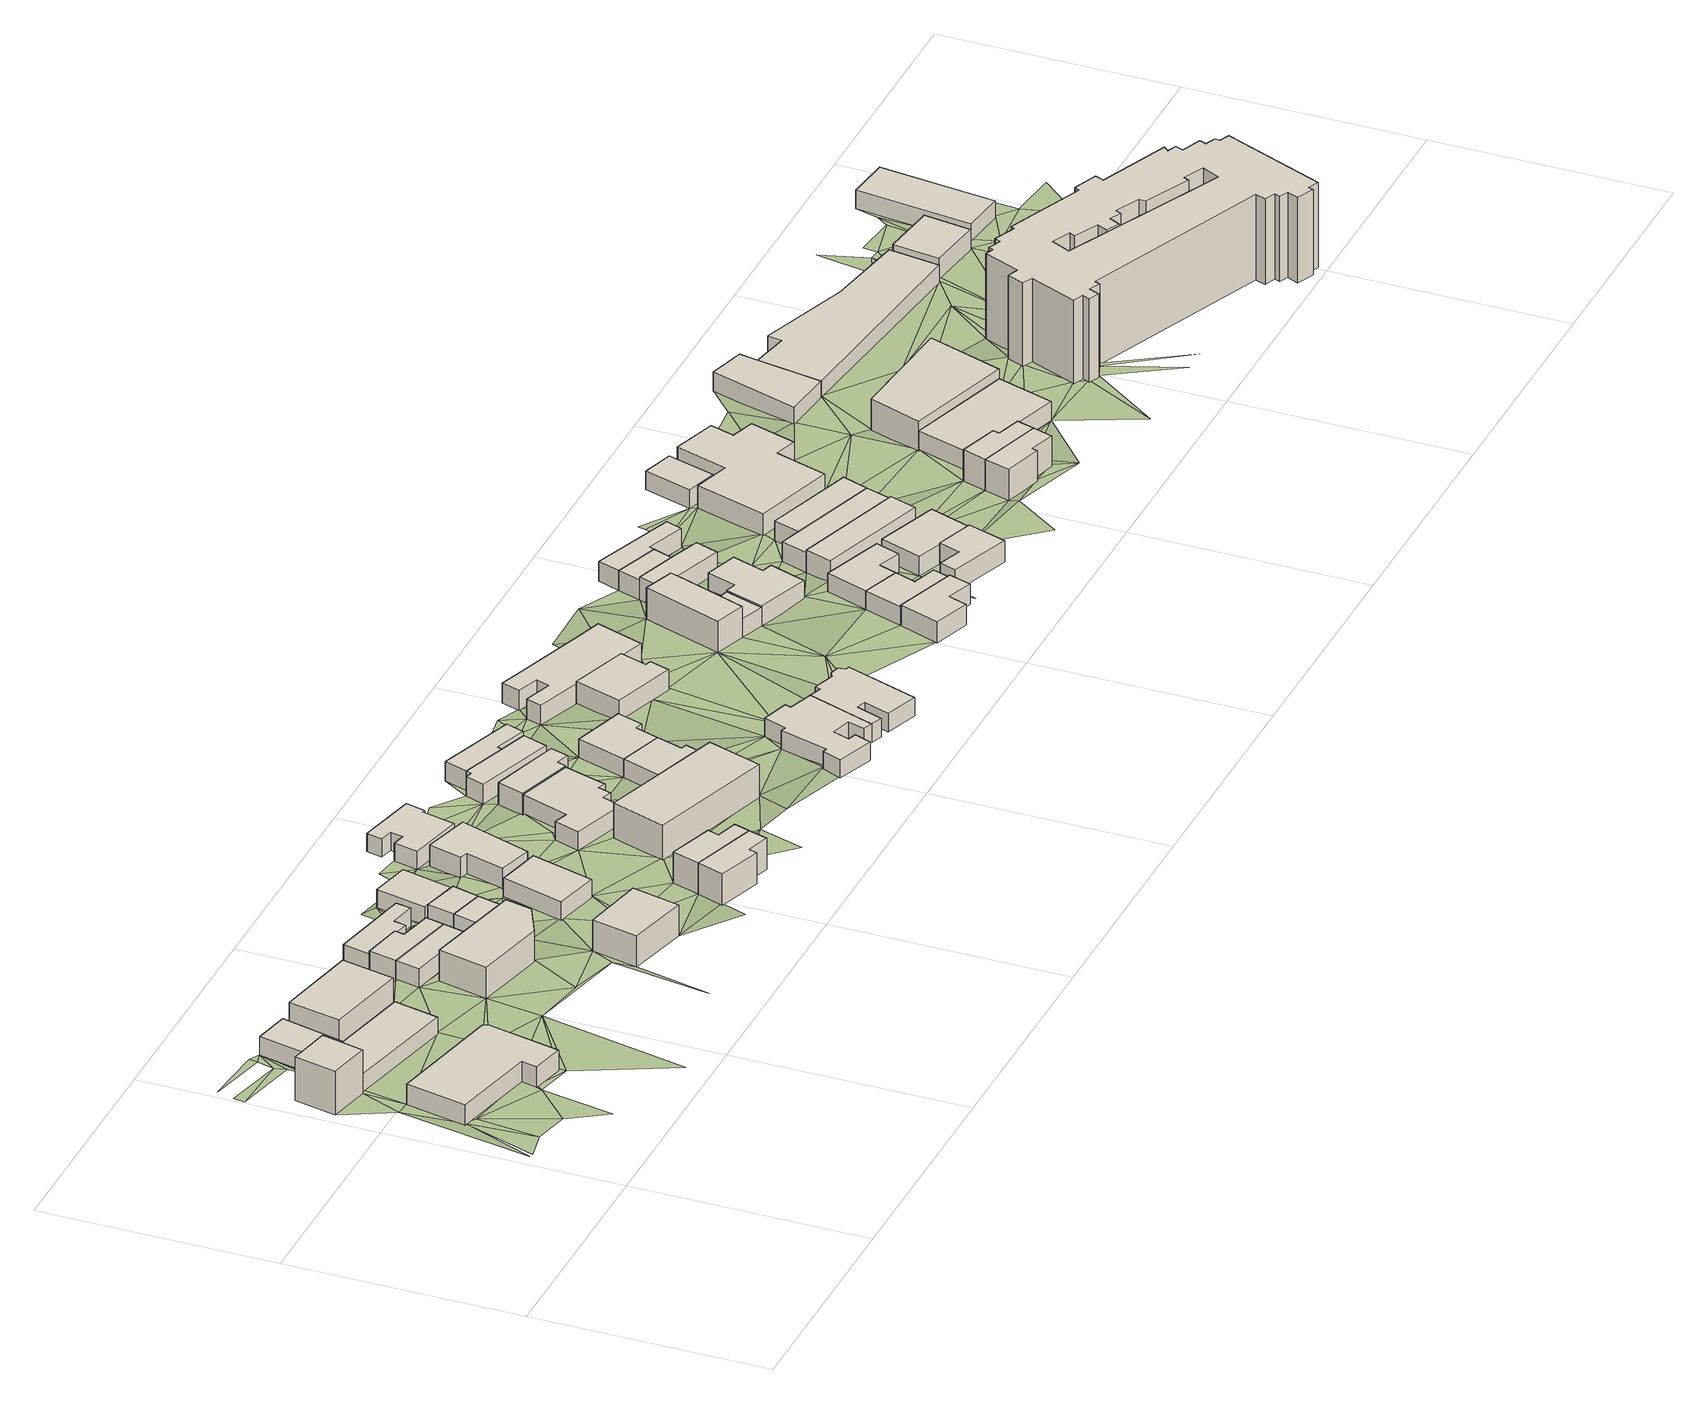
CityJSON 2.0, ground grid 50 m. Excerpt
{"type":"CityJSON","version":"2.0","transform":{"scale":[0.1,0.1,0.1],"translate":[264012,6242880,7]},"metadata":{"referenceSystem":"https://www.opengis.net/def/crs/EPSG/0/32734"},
"CityObjects":{
"building1":{"type":"Building","attributes":{"address":"41 William Street Woodstock Cape Town","building":"yes","building:levels":"3","footprint":{"type":"Polygon"},"plus_code":"CQXXX9XG+X2X","ground_height":8.06,"building_height":9.7,"roof_height":17.76},"geometry":[{"type":"Solid","lod":"1","boundaries":[[[[0,1,2,3]],[[1,4,5,2]],[[4,6,7,5]],[[6,0,3,7]],[[3,2,5,7]],[[6,4,1,0]]]]}]},
"building2":{"type":"Building","attributes":{"building":"yes","building:levels":"1","footprint":{"type":"Polygon"},"plus_code":"CRXMXHXG+XHW","ground_height":8.56,"building_height":4.1,"roof_height":12.66},"geometry":[{"type":"Solid","lod":"1","boundaries":[[[[8,9,10,11]],[[9,12,13,10]],[[12,14,15,13]],[[14,16,17,15]],[[16,18,19,17]],[[18,20,21,19]],[[20,8,11,21]],[[11,10,13,15,17,19,21]],[[20,18,16,14,12,9,8]]]]}]},
"building3":{"type":"Building","attributes":{"address":"18 Frere Street Woodstock Cape Town","building":"yes","building:levels":"1","footprint":{"type":"Polygon"},"plus_code":"CRXHX5XM+X8X","ground_height":7.48,"building_height":4.1,"roof_height":11.58},"geometry":[{"type":"Solid","lod":"1","boundaries":[[[[22,23,24,25]],[[23,26,27,24]],[[26,28,29,27]],[[28,30,31,29]],[[30,32,33,31]],[[32,22,25,33]],[[25,24,27,29,31,33]],[[32,30,28,26,23,22]]]]}]},
"building4":{"type":"Building","attributes":{"address":"Frere Street Cape Town","building":"house","building:levels":"2","footprint":{"type":"Polygon"},"plus_code":"CVX7X2X7+XVV","ground_height":8.19,"building_height":6.9,"roof_height":15.09},"geometry":[{"type":"Solid","lod":"1","boundaries":[[[[34,35,36,37]],[[35,38,39,36]],[[38,40,41,39]],[[40,34,37,41]],[[37,36,39,41]],[[40,38,35,34]]]]}]},
"building5":{"type":"Building","attributes":{"address":"15 Frere Street Woodstock Cape Town","building":"house","building:levels":"1","footprint":{"type":"Polygon"},"plus_code":"C2XFXJXG+XJR","ground_height":8.29,"building_height":4.1,"roof_height":12.39},"geometry":[{"type":"Solid","lod":"1","boundaries":[[[[42,43,44,45]],[[43,46,47,44]],[[46,48,49,47]],[[48,42,45,49]],[[45,44,47,49]],[[48,46,43,42]]]]}]},
"building6":{"type":"Building","attributes":{"address":"12 Jersey Street Woodstock Cape Town","building":"yes","building:levels":"2","footprint":{"type":"Polygon"},"plus_code":"C2XPX9XH+X6X","ground_height":8.29,"building_height":6.9,"roof_height":15.19},"geometry":[{"type":"Solid","lod":"1","boundaries":[[[[50,51,52,53]],[[51,54,55,52]],[[54,56,57,55]],[[56,58,59,57]],[[58,50,53,59]],[[53,52,55,57,59]],[[58,56,54,51,50]]]]}]},
"building7":{"type":"Building","attributes":{"address":"13 Frere Street Woodstock Cape Town","building":"house","building:levels":"1","footprint":{"type":"Polygon"},"plus_code":"C2XFX3X2+XGR","ground_height":8.29,"building_height":4.1,"roof_height":12.39},"geometry":[{"type":"Solid","lod":"1","boundaries":[[[[60,61,49,45]],[[61,62,63,49]],[[62,64,65,63]],[[64,66,67,68,65]],[[66,69,70,71,68,67]],[[69,60,45,71,70]],[[45,49,63,65,68,71]],[[69,66,64,62,61,60]]]]}]},
"building8":{"type":"Building","attributes":{"address":"11 Frere Street Woodstock Cape Town","building":"house","building:levels":"1","footprint":{"type":"Polygon"},"plus_code":"C2XMX6X5+XPW","ground_height":7.64,"building_height":4.1,"roof_height":11.74},"geometry":[{"type":"Solid","lod":"1","boundaries":[[[[69,66,67,70]],[[66,72,73,67]],[[72,74,75,73]],[[74,76,77,75]],[[76,78,79,77]],[[78,80,81,79]],[[80,69,70,81]],[[70,67,73,75,77,79,81]],[[80,78,76,74,72,66,69]]]]}]},
"building9":{"type":"Building","attributes":{"building":"yes","building:levels":"2","footprint":{"type":"Polygon"},"plus_code":"C3XGXGXC+XPX","ground_height":8.83,"building_height":6.9,"roof_height":15.73},"geometry":[{"type":"Solid","lod":"1","boundaries":[[[[82,83,84,85,86,87]],[[83,88,89,85,84]],[[88,90,91,89]],[[90,82,87,86,91]],[[86,85,89,91]],[[90,88,83,82]]]]}]},
"building10":{"type":"Building","attributes":{"address":"10 Jersey Street Woodstock Cape Town","building":"house","building:levels":"1","footprint":{"type":"Polygon"},"plus_code":"C3X6XQXR+X9R","ground_height":8.36,"building_height":4.1,"roof_height":12.46},"geometry":[{"type":"Solid","lod":"1","boundaries":[[[[92,93,94,95]],[[93,96,97,94]],[[96,98,99,97]],[[98,92,95,99]],[[95,94,97,99]],[[98,96,93,92]]]]}]},
"building11":{"type":"Building","attributes":{"address":"8 Jersey Street Woodstock Cape Town","building":"house","building:levels":"1","footprint":{"type":"Polygon"},"plus_code":"C3X8X7X7+XGR","ground_height":8.36,"building_height":4.1,"roof_height":12.46},"geometry":[{"type":"Solid","lod":"1","boundaries":[[[[92,100,101,95]],[[100,102,103,101]],[[102,93,94,103]],[[93,92,95,94]],[[95,101,103,94]],[[93,102,100,92]]]]}]},
"building12":{"type":"Building","attributes":{"address":"6 Jersey Street Woodstock Cape Town","building":"yes","building:levels":"1","footprint":{"type":"Polygon"},"plus_code":"C3XCXCXQ+XCW","ground_height":7.75,"building_height":4.1,"roof_height":11.85},"geometry":[{"type":"Solid","lod":"1","boundaries":[[[[104,105,106,107]],[[105,108,109,106]],[[108,110,111,109]],[[110,104,107,111]],[[107,106,109,111]],[[110,108,105,104]]]]}]},
"building13":{"type":"Building","attributes":{"address":"Woodstock Cape Town","building":"yes","building:levels":"1","footprint":{"type":"Polygon"},"plus_code":"C3XXXXXV+XHV","ground_height":8.36,"building_height":4.1,"roof_height":12.46},"geometry":[{"type":"Solid","lod":"1","boundaries":[[[[112,113,114,115]],[[113,116,117,114]],[[116,118,119,117]],[[118,112,115,119]],[[115,114,117,119]],[[118,116,113,112]]]]}]},
"building14":{"type":"Building","attributes":{"address":"29 Church Street Woodstock Cape Town","building":"house","building:levels":"2","footprint":{"type":"Polygon"},"plus_code":"C4XMXWX8+XGW","ground_height":9.02,"building_height":6.9,"roof_height":15.92},"geometry":[{"type":"Solid","lod":"1","boundaries":[[[[120,121,122,123]],[[121,124,125,122]],[[124,126,127,125]],[[126,128,129,127]],[[128,130,131,129]],[[130,120,123,131]],[[123,122,125,127,129,131]],[[130,128,126,124,121,120]]]]}]},
"building15":{"type":"Building","attributes":{"address":"27 Church Street Woodstock Cape Town","building":"house","building:levels":"2","footprint":{"type":"Polygon"},"plus_code":"C4XRXHXM+X8X","ground_height":9.02,"building_height":6.9,"roof_height":15.92},"geometry":[{"type":"Solid","lod":"1","boundaries":[[[[130,128,129,131]],[[128,132,133,129]],[[132,134,135,133]],[[134,136,137,135]],[[136,138,139,137]],[[138,130,131,139]],[[131,129,133,135,137,139]],[[138,136,134,132,128,130]]]]}]},
"building16":{"type":"Building","attributes":{"address":"Church Street Woodstock Cape Town","building":"yes","building:levels":"1","footprint":{"type":"Polygon"},"plus_code":"C4X7XGX6+XMW","ground_height":8.36,"building_height":4.1,"roof_height":12.46},"geometry":[{"type":"Solid","lod":"1","boundaries":[[[[140,141,142,143]],[[141,144,145,142]],[[144,146,147,145]],[[146,148,149,147]],[[148,150,151,149]],[[150,140,143,151]],[[143,142,145,147,149,151]],[[150,148,146,144,141,140]]]]}]},
"building17":{"type":"Building","attributes":{"address":"Church Street Woodstock Cape Town","building":"yes","building:levels":"1","footprint":{"type":"Polygon"},"plus_code":"C4X9XXXJ+XCR","ground_height":7.75,"building_height":4.1,"roof_height":11.85},"geometry":[{"type":"Solid","lod":"1","boundaries":[[[[152,153,154,155]],[[153,156,157,154]],[[156,158,159,157]],[[158,160,161,159]],[[160,162,163,161]],[[162,164,165,163]],[[164,166,167,165]],[[166,168,169,167]],[[168,170,171,169]],[[170,152,155,171]],[[155,154,157,159,161,163,165,167,169,171]],[[170,168,166,164,162,160,158,156,153,152]]]]}]},
"building18":{"type":"Building","attributes":{"address":"21 Church Street Woodstock Cape Town","building":"house","building:levels":"1","footprint":{"type":"Polygon"},"plus_code":"C5XFX5X6+X2V","ground_height":8.49,"building_height":4.1,"roof_height":12.59},"geometry":[{"type":"Solid","lod":"1","boundaries":[[[[172,173,174,175]],[[173,176,177,174]],[[176,178,179,177]],[[178,180,181,179]],[[180,182,183,181]],[[182,184,185,183]],[[184,186,187,185]],[[186,188,189,187]],[[188,190,191,189]],[[190,172,175,191]],[[175,174,177,179,181,183,185,187,189,191]],[[190,188,186,184,182,180,178,176,173,172]]]]}]},
"building19":{"type":"Building","attributes":{"address":"25 Church Street Woodstock Cape Town","building":"yes","building:levels":"2","footprint":{"type":"Polygon"},"plus_code":"C5XQXCXM+XXW","ground_height":9.41,"building_height":6.9,"roof_height":16.31},"geometry":[{"type":"Solid","lod":"1","boundaries":[[[[192,193,194,195]],[[193,196,197,194]],[[196,198,199,197]],[[198,192,195,199]],[[195,194,197,199]],[[198,196,193,192]]]]}]},
"building20":{"type":"Building","attributes":{"address":"19 Church Street Woodstock Cape Town","building":"house","building:levels":"1","footprint":{"type":"Polygon"},"plus_code":"C5XPX3XP+X9X","ground_height":8.78,"building_height":4.1,"roof_height":12.88},"geometry":[{"type":"Solid","lod":"1","boundaries":[[[[200,201,175,202,203,174]],[[201,204,205,202,175]],[[204,206,207,205]],[[206,208,209,207]],[[208,210,211,209]],[[210,200,174,203,211]],[[203,202,205,207,209,211]],[[210,208,206,204,201,200]]]]}]},
"building21":{"type":"Building","attributes":{"address":"17 Church Street Woodstock Cape Town","building":"house","building:levels":"1","footprint":{"type":"Polygon"},"plus_code":"C6X2X9XF+XVX","ground_height":8.17,"building_height":4.1,"roof_height":12.27},"geometry":[{"type":"Solid","lod":"1","boundaries":[[[[212,213,214,215]],[[213,216,217,214]],[[216,218,219,217]],[[218,220,221,219]],[[220,222,223,221]],[[222,224,225,223]],[[224,212,215,225]],[[215,214,217,219,221,223,225]],[[224,222,220,218,216,213,212]]]]}]},
"building22":{"type":"Building","attributes":{"address":"26 Cavendish Square Woodstock Cape Town","building":"house","building:levels":"1","footprint":{"type":"Polygon"},"plus_code":"C6X9XCXC+XXV","ground_height":8.78,"building_height":4.1,"roof_height":12.88},"geometry":[{"type":"Solid","lod":"1","boundaries":[[[[226,227,228,229]],[[227,230,231,228]],[[230,232,233,231]],[[232,234,235,233]],[[234,236,237,235]],[[236,226,229,237]],[[229,228,231,233,235,237]],[[236,234,232,230,227,226]]]]}]},
"building23":{"type":"Building","attributes":{"address":"15 Church Street Woodstock Cape Town","building":"house","building:levels":"1","footprint":{"type":"Polygon"},"plus_code":"C5XPXRX5+X8V","ground_height":8.17,"building_height":4.1,"roof_height":12.27},"geometry":[{"type":"Solid","lod":"1","boundaries":[[[[238,212,215,239]],[[212,224,225,215]],[[224,240,241,225]],[[240,242,243,241]],[[242,244,245,243]],[[244,238,239,245]],[[239,215,225,241,243,245]],[[244,242,240,224,212,238]]]]}]},
"building24":{"type":"Building","attributes":{"address":"24 Cavendish Square Woodstock Cape Town","building":"house","building:levels":"1","footprint":{"type":"Polygon"},"plus_code":"C6XHXPX9+X3R","ground_height":8.78,"building_height":4.1,"roof_height":12.88},"geometry":[{"type":"Solid","lod":"1","boundaries":[[[[226,246,247,229]],[[246,248,249,247]],[[248,250,251,249]],[[250,252,253,251]],[[252,227,228,253]],[[227,226,229,228]],[[229,247,249,251,253,228]],[[227,252,250,248,246,226]]]]}]},
"building25":{"type":"Building","attributes":{"address":"2 Cavendish Square Woodstock Cape Town","building":"house","building:levels":"1","footprint":{"type":"Polygon"},"plus_code":"C7XCXFXW+X6X","ground_height":9.83,"building_height":4.1,"roof_height":13.93},"geometry":[{"type":"Solid","lod":"1","boundaries":[[[[254,255,256,257]],[[255,258,259,256]],[[258,260,261,259]],[[260,262,263,261]],[[262,264,265,263]],[[264,266,267,265]],[[266,268,269,267]],[[268,270,271,269]],[[270,272,273,271]],[[272,274,275,273]],[[274,276,277,275]],[[276,278,279,277]],[[278,280,281,279]],[[280,282,283,281]],[[282,284,285,283]],[[284,254,257,285]],[[257,256,259,261,263,265,267,269,271,273,275,277,279,281,283,285]],[[284,282,280,278,276,274,272,270,268,266,264,262,260,258,255,254]]]]}]},
"building26":{"type":"Building","attributes":{"address":"1 Cavendish Square Woodstock Cape Town","building":"house","building:levels":"1","footprint":{"type":"Polygon"},"plus_code":"C8X3X4X6+XFX","ground_height":9.83,"building_height":4.1,"roof_height":13.93},"geometry":[{"type":"Solid","lod":"1","boundaries":[[[[254,284,285,257]],[[284,286,287,285]],[[286,288,289,287]],[[288,290,291,289]],[[290,292,293,291]],[[292,294,295,293]],[[294,296,297,295]],[[296,298,299,297]],[[298,300,301,299]],[[300,302,303,301]],[[302,304,305,303]],[[304,306,307,305]],[[306,308,309,307]],[[308,254,257,309]],[[257,285,287,289,291,293,295,297,299,301,303,305,307,309]],[[308,306,304,302,300,298,296,294,292,290,288,286,284,254]]]]}]},
"building27":{"type":"Building","attributes":{"address":"22 Cavendish Square Woodstock Cape Town","building":"house","building:levels":"1","footprint":{"type":"Polygon"},"plus_code":"C7XGX9X5+XHV","ground_height":9.12,"building_height":4.1,"roof_height":13.22},"geometry":[{"type":"Solid","lod":"1","boundaries":[[[[310,311,312,313,314,315]],[[311,316,317,313,312]],[[316,318,319,317]],[[318,320,321,319]],[[320,322,323,321]],[[322,310,315,314,323]],[[314,313,317,319,321,323]],[[322,320,318,316,311,310]]]]}]},
"building28":{"type":"Building","attributes":{"address":"20 Cavendish Square Woodstock Cape Town","building":"house","building:levels":"1","footprint":{"type":"Polygon"},"plus_code":"C7XHXPX6+XJR","ground_height":8.45,"building_height":4.1,"roof_height":12.55},"geometry":[{"type":"Solid","lod":"1","boundaries":[[[[324,325,315,312]],[[325,326,327,315]],[[326,328,329,327]],[[328,330,331,329]],[[330,332,333,331]],[[332,334,335,333]],[[334,336,337,335]],[[336,338,339,337]],[[338,340,341,339]],[[340,342,343,341]],[[342,344,345,343]],[[344,324,312,345]],[[312,315,327,329,331,333,335,337,339,341,343,345]],[[344,342,340,338,336,334,332,330,328,326,325,324]]]]}]},
"building29":{"type":"Building","attributes":{"address":"19 Cavendish Square Woodstock Cape Town","building":"house","building:levels":"2","footprint":{"type":"Polygon"},"plus_code":"C8XRXJXQ+XCR","ground_height":9.49,"building_height":6.9,"roof_height":16.39},"geometry":[{"type":"Solid","lod":"1","boundaries":[[[[346,347,348,349,350,351]],[[347,352,353,349,348]],[[352,354,355,353]],[[354,356,357,355]],[[356,346,351,350,357]],[[350,349,353,355,357]],[[356,354,352,347,346]]]]}]},
"building30":{"type":"Building","attributes":{"address":"Cavendish Square Woodstock Cape Town","building":"house","building:levels":"1","footprint":{"type":"Polygon"},"plus_code":"C9X3X9XP+XFV","ground_height":9.49,"building_height":4.1,"roof_height":13.59},"geometry":[{"type":"Solid","lod":"1","boundaries":[[[[358,359,360,361]],[[359,362,363,360]],[[362,347,348,363]],[[347,346,351,348]],[[346,364,365,351]],[[364,358,361,365]],[[361,360,363,348,351,365]],[[364,346,347,362,359,358]]]]}]},
"building31":{"type":"Building","attributes":{"address":"31 Cavendish Square Woodstock Cape Town","building":"house","building:levels":"1","footprint":{"type":"Polygon"},"plus_code":"C9XRXHX7+XMV","ground_height":10.94,"building_height":4.1,"roof_height":15.04},"geometry":[{"type":"Solid","lod":"1","boundaries":[[[[366,367,368,369]],[[367,370,371,368]],[[370,372,373,371]],[[372,374,375,376,373]],[[374,377,378,379,376,375]],[[377,366,369,379,378]],[[369,368,371,373,376,379]],[[377,374,372,370,367,366]]]]}]},
"building32":{"type":"Building","attributes":{"address":"Cavendish Square Woodstock Cape Town","building":"house","building:levels":"1","footprint":{"type":"Polygon"},"plus_code":"C9XFXPXR+X7W","ground_height":9.84,"building_height":4.1,"roof_height":13.94},"geometry":[{"type":"Solid","lod":"1","boundaries":[[[[358,364,365,380,381,361]],[[364,382,383,380,365]],[[382,384,385,383]],[[384,386,387,385]],[[386,388,389,387]],[[388,390,391,389]],[[390,392,393,391]],[[392,358,361,381,393]],[[381,380,383,385,387,389,391,393]],[[392,390,388,386,384,382,364,358]]]]}]},
"building33":{"type":"Building","attributes":{"address":"29 Cavendish Square Woodstock Cape Town","building":"house","building:levels":"1","footprint":{"type":"Polygon"},"plus_code":"C9XRXVXC+XRR","ground_height":10.37,"building_height":4.1,"roof_height":14.47},"geometry":[{"type":"Solid","lod":"1","boundaries":[[[[377,374,375,378]],[[374,394,395,375]],[[394,396,397,395]],[[396,398,399,397]],[[398,400,401,399]],[[400,377,378,401]],[[378,375,395,397,399,401]],[[400,398,396,394,374,377]]]]}]},
"building34":{"type":"Building","attributes":{"address":"17 Cavendish Square Woodstock Cape Town","building":"house","building:levels":"1","footprint":{"type":"Polygon"},"plus_code":"C9XGX9X5+X3V","ground_height":9.84,"building_height":4.1,"roof_height":13.94},"geometry":[{"type":"Solid","lod":"1","boundaries":[[[[402,403,404,405,406,407]],[[403,408,409,405,404]],[[408,410,411,409]],[[410,412,413,411]],[[412,402,407,406,413]],[[406,405,409,411,413]],[[412,410,408,403,402]]]]}]},
"building35":{"type":"Building","attributes":{"address":"15 Cavendish Square Woodstock Cape Town","building":"house","building:levels":"1","footprint":{"type":"Polygon"},"plus_code":"C9XFX4X7+X8X","ground_height":9.09,"building_height":4.1,"roof_height":13.19},"geometry":[{"type":"Solid","lod":"1","boundaries":[[[[414,402,407,415]],[[402,412,416,407]],[[412,417,418,416]],[[417,414,415,418]],[[415,407,416,418]],[[417,412,402,414]]]]}]},
"building36":{"type":"Building","attributes":{"address":"27 Cavendish Square Woodstock Cape Town","building":"house","building:levels":"1","footprint":{"type":"Polygon"},"plus_code":"CCX4XCX3+XQX","ground_height":10.37,"building_height":4.1,"roof_height":14.47},"geometry":[{"type":"Solid","lod":"1","boundaries":[[[[400,398,399,401]],[[398,419,420,399]],[[419,421,422,420]],[[421,423,424,422]],[[423,425,426,424]],[[425,400,401,426]],[[401,399,420,422,424,426]],[[425,423,421,419,398,400]]]]}]},
"building37":{"type":"Building","attributes":{"address":"13 Cavendish Square Woodstock Cape Town","building":"house","building:levels":"1","footprint":{"type":"Polygon"},"plus_code":"C9XPXXX9+XCX","ground_height":9.09,"building_height":4.1,"roof_height":13.19},"geometry":[{"type":"Solid","lod":"1","boundaries":[[[[427,414,415,428]],[[414,417,418,415]],[[417,429,430,418]],[[429,431,432,430]],[[431,433,434,432]],[[433,427,428,434]],[[428,415,418,430,432,434]],[[433,431,429,417,414,427]]]]}]},
"building38":{"type":"Building","attributes":{"address":"20 Plein Street Woodstock Cape Town","building":"house","building:levels":"1","footprint":{"type":"Polygon"},"plus_code":"CCXMXWXQ+XXX","ground_height":11.03,"building_height":4.1,"roof_height":15.13},"geometry":[{"type":"Solid","lod":"1","boundaries":[[[[435,436,437,438,439,440]],[[436,441,442,443,438,437]],[[441,444,445,446,443,442]],[[444,447,448,446,445]],[[447,449,450,448]],[[449,435,440,439,450]],[[439,438,443,446,448,450]],[[449,447,444,441,436,435]]]]}]},
"building39":{"type":"Building","attributes":{"address":"18 Plein Street Woodstock Cape Town","building":"house","building:levels":"1","footprint":{"type":"Polygon"},"plus_code":"CCXVX2XP+XRV","ground_height":10.63,"building_height":4.1,"roof_height":14.73},"geometry":[{"type":"Solid","lod":"1","boundaries":[[[[436,451,452,453]],[[451,454,455,452]],[[454,456,457,455]],[[456,441,442,457]],[[441,436,453,442]],[[453,452,455,457,442]],[[441,456,454,451,436]]]]}]},
"building40":{"type":"Building","attributes":{"address":"16 Plein Street Woodstock Cape Town","building":"yes","building:levels":"1","footprint":{"type":"Polygon"},"plus_code":"CCXMXRXV+XRX","ground_height":10.63,"building_height":4.1,"roof_height":14.73},"geometry":[{"type":"Solid","lod":"1","boundaries":[[[[458,459,460,461,462,463]],[[459,464,465,461,460]],[[464,466,467,465]],[[466,458,463,462,467]],[[462,461,465,467]],[[466,464,459,458]]]]}]},
"building41":{"type":"Building","attributes":{"address":"14 Plein Street Woodstock Cape Town","building":"yes","building:levels":"1","footprint":{"type":"Polygon"},"plus_code":"CCXQXJXW+XCV","ground_height":10.12,"building_height":4.1,"roof_height":14.22},"geometry":[{"type":"Solid","lod":"1","boundaries":[[[[458,468,469,463]],[[468,470,471,469]],[[470,472,473,471]],[[472,459,460,473]],[[459,458,463,460]],[[463,469,471,473,460]],[[459,472,470,468,458]]]]}]},
"building42":{"type":"Building","attributes":{"address":"12 Plein Street Woodstock Cape Town","building":"house","building:levels":"1","footprint":{"type":"Polygon"},"plus_code":"CCXXXQX3+X2X","ground_height":10.12,"building_height":4.1,"roof_height":14.22},"geometry":[{"type":"Solid","lod":"1","boundaries":[[[[468,474,475,469]],[[474,476,477,475]],[[476,470,471,477]],[[470,468,469,471]],[[469,475,477,471]],[[470,476,474,468]]]]}]},
"building43":{"type":"Building","attributes":{"address":"Plein Street Woodstock Cape Town","building":"yes","building:levels":"1","footprint":{"type":"Polygon"},"plus_code":"CFX3XCXM+XPR","ground_height":9.24,"building_height":4.1,"roof_height":13.34},"geometry":[{"type":"Solid","lod":"1","boundaries":[[[[478,479,480,481]],[[479,482,483,480]],[[482,484,485,483]],[[484,478,481,485]],[[481,480,483,485]],[[484,482,479,478]]]]}]},
"building44":{"type":"Building","attributes":{"address":"Plein Street Woodstock Cape Town","building":"industrial","building:levels":"1","footprint":{"type":"Polygon"},"plus_code":"CFX9XJX5+XXV","ground_height":10.12,"building_height":4.1,"roof_height":14.22},"geometry":[{"type":"Solid","lod":"1","boundaries":[[[[486,487,488,489]],[[487,490,491,488]],[[490,492,493,491]],[[492,494,495,493]],[[494,496,497,495]],[[496,498,499,497]],[[498,500,501,499]],[[500,502,503,501]],[[502,504,505,503]],[[504,486,489,505]],[[489,488,491,493,495,497,499,501,503,505]],[[504,502,500,498,496,494,492,490,487,486]]]]}]},
"building45":{"type":"Building","attributes":{"address":"Plein Street Woodstock Cape Town","building":"house","building:levels":"2","footprint":{"type":"Polygon"},"plus_code":"CGX9X8XJ+XGX","ground_height":10.6,"building_height":6.9,"roof_height":17.5},"geometry":[{"type":"Solid","lod":"1","boundaries":[[[[506,507,508,509]],[[507,510,511,508]],[[510,512,513,511]],[[512,514,515,513]],[[514,516,517,515]],[[516,506,509,517]],[[509,508,511,513,515,517]],[[516,514,512,510,507,506]]]]}]},
"building46":{"type":"Building","attributes":{"address":"Plein Street Woodstock Cape Town","building":"house","building:levels":"2","footprint":{"type":"Polygon"},"plus_code":"CGX9X2XF+X7X","ground_height":10.6,"building_height":6.9,"roof_height":17.5},"geometry":[{"type":"Solid","lod":"1","boundaries":[[[[506,516,517,509]],[[516,518,519,517]],[[518,520,521,519]],[[520,522,523,521]],[[522,524,525,523]],[[524,506,509,525]],[[509,517,519,521,523,525]],[[524,522,520,518,516,506]]]]}]},
"building47":{"type":"Building","attributes":{"address":"13 Plein Street Woodstock Cape Town","building":"industrial","building:levels":"1","footprint":{"type":"Polygon"},"plus_code":"CGXXXJX9+XCR","ground_height":10.6,"building_height":4.1,"roof_height":14.7},"geometry":[{"type":"Solid","lod":"1","boundaries":[[[[526,527,528,529]],[[527,530,531,528]],[[530,532,533,531]],[[532,526,529,533]],[[529,528,531,533]],[[532,530,527,526]]]]}]},
"building48":{"type":"Building","attributes":{"address":"9 Plein Street Woodstock Cape Town","building":"industrial","building:levels":"2","footprint":{"type":"Polygon"},"plus_code":"CHX6X8X2+XMX","ground_height":9.87,"building_height":6.9,"roof_height":16.77},"geometry":[{"type":"Solid","lod":"1","boundaries":[[[[534,535,533,536,537,529]],[[535,538,539,536,533]],[[538,540,541,539]],[[540,534,529,537,541]],[[537,536,539,541]],[[540,538,535,534]]]]}]},
"building49":{"type":"Building","attributes":{"building":"industrial","building:levels":"1","footprint":{"type":"Polygon"},"plus_code":"CGXVXWXP+XQW","ground_height":9.18,"building_height":4.1,"roof_height":13.28},"geometry":[{"type":"Solid","lod":"1","boundaries":[[[[542,543,544,545,546,547]],[[543,548,549,545,544]],[[548,550,551,549]],[[550,552,553,551]],[[552,542,547,546,553]],[[546,545,549,551,553]],[[552,550,548,543,542]]]]}]},
"building50":{"type":"Building","attributes":{"address":"Woodstock Cape Town","building":"industrial","building:levels":"1","footprint":{"type":"Polygon"},"plus_code":"CJX7XPX2+XMR","ground_height":9.1,"building_height":4.1,"roof_height":13.2},"geometry":[{"type":"Solid","lod":"1","boundaries":[[[[554,555,556,547]],[[555,557,558,556]],[[557,559,560,558]],[[559,561,562,560]],[[561,563,564,562]],[[563,565,544,564]],[[565,554,547,544]],[[547,556,558,560,562,564,544]],[[565,563,561,559,557,555,554]]]]}]},
"building51":{"type":"Building","attributes":{"address":"34 Dickson Street 7915 Woodstock, Cape Town","building":"apartments","building:levels":"6","building:flats":"105","footprint":{"type":"Polygon"},"plus_code":"CMX9X9XC+X8W","ground_height":10.45,"building_height":18.1,"roof_height":28.55},"geometry":[{"type":"Solid","lod":"1","boundaries":[[[[566,567,568,569]],[[567,570,571,568]],[[570,572,573,571]],[[572,574,575,573]],[[574,576,577,575]],[[576,578,579,577]],[[578,580,581,579]],[[580,582,583,581]],[[582,584,585,583]],[[584,586,587,585]],[[586,588,589,587]],[[588,590,591,589]],[[590,592,593,591]],[[592,594,595,593]],[[594,596,597,595]],[[596,598,599,597]],[[598,600,601,599]],[[600,602,603,601]],[[602,604,605,603]],[[604,606,607,605]],[[606,608,609,607]],[[608,610,611,609]],[[610,612,613,611]],[[612,614,615,613]],[[614,616,617,615]],[[616,618,619,617]],[[618,620,621,619]],[[620,622,623,621]],[[622,624,625,623]],[[624,626,627,625]],[[626,628,629,627]],[[628,630,631,629]],[[630,632,633,631]],[[632,634,635,633]],[[634,636,637,635]],[[636,638,639,637]],[[638,640,641,639]],[[640,642,643,641]],[[642,644,645,643]],[[644,566,569,645]],[[646,647,648,649]],[[647,650,651,648]],[[650,652,653,651]],[[652,654,655,653]],[[654,656,657,655]],[[656,658,659,657]],[[658,660,661,659]],[[660,662,663,661]],[[662,664,665,663]],[[664,666,667,665]],[[666,668,669,667]],[[668,670,671,669]],[[670,672,673,671]],[[672,674,675,673]],[[674,676,677,675]],[[676,646,649,677]],[[569,568,571,573,575,577,579,581,583,585,587,589,591,593,595,597,599,601,603,605,607,609,611,613,615,617,619,621,623,625,627,629,631,633,635,637,639,641,643,645],[649,648,651,653,655,657,659,661,663,665,667,669,671,673,675,677]],[[644,642,640,638,636,634,632,630,628,626,624,622,620,618,616,614,612,610,608,606,604,602,600,598,596,594,592,590,588,586,584,582,580,578,576,574,572,570,567,566],[676,674,672,670,668,666,664,662,660,658,656,654,652,650,647,646]]]]}]},
"building52":{"type":"Building","attributes":{"building":"industrial","building:levels":"1","footprint":{"type":"Polygon"},"plus_code":"CMXQXXXF+XVX","ground_height":9.68,"building_height":4.1,"roof_height":13.78},"geometry":[{"type":"Solid","lod":"1","boundaries":[[[[678,679,680,681]],[[679,682,683,680]],[[682,684,685,683]],[[684,678,681,685]],[[681,680,683,685]],[[684,682,679,678]]]]}]},
"building53":{"type":"Building","attributes":{"address":"19 Dickson Street Woodstock Cape Town","building":"industrial","building:levels":"1","footprint":{"type":"Polygon"},"plus_code":"CPXGX6X6+XMR","ground_height":9.04,"building_height":4.1,"roof_height":13.14},"geometry":[{"type":"Solid","lod":"1","boundaries":[[[[686,687,688,689]],[[687,690,691,688]],[[690,692,693,691]],[[692,686,689,693]],[[689,688,691,693]],[[692,690,687,686]]]]}]},
"terrain1":{"type":"TINRelief","geometry":[{"type":"CompositeSurface","lod":"1","boundaries":[[[694,695,696]],[[694,697,698]],[[699,694,696]],[[696,700,699]],[[697,694,8]],[[697,4,1]],[[699,700,701]],[[694,699,702]],[[8,4,697]],[[700,703,701]],[[8,704,4]],[[705,706,707]],[[702,699,701]],[[4,704,6]],[[708,0,6]],[[709,707,706]],[[701,710,702]],[[6,704,22]],[[701,711,710]],[[712,713,714]],[[704,8,715]],[[708,6,22]],[[708,22,709]],[[711,716,710]],[[22,707,709]],[[712,707,22]],[[22,713,712]],[[715,8,717]],[[718,719,720]],[[721,716,722]],[[716,711,723]],[[724,723,711]],[[35,720,719]],[[718,725,719]],[[723,722,716]],[[721,722,723]],[[725,726,719]],[[717,721,50]],[[720,35,34]],[[717,50,715]],[[715,726,725]],[[50,721,723]],[[726,715,43]],[[34,727,720]],[[43,715,50]],[[728,50,723]],[[42,34,726]],[[726,43,42]],[[34,42,727]],[[50,58,43]],[[729,728,723]],[[727,42,69]],[[728,730,50]],[[58,731,43]],[[69,80,727]],[[46,43,731]],[[732,82,729]],[[730,728,90]],[[96,731,58]],[[90,728,729]],[[729,82,90]],[[96,46,731]],[[733,96,58]],[[734,735,736]],[[737,730,90]],[[80,78,738]],[[735,739,736]],[[48,46,93]],[[93,46,96]],[[739,48,93]],[[74,736,76]],[[736,739,76]],[[740,738,78]],[[737,90,741]],[[102,739,93]],[[733,742,96]],[[739,743,76]],[[737,742,733]],[[743,739,102]],[[90,744,741]],[[744,90,88]],[[742,737,741]],[[78,76,743]],[[108,740,78]],[[743,108,78]],[[102,745,743]],[[108,746,740]],[[747,742,741]],[[743,745,748]],[[749,742,747]],[[750,751,83]],[[130,88,83]],[[744,752,741]],[[752,744,88]],[[749,747,745]],[[753,746,108]],[[130,83,751]],[[741,112,747]],[[745,747,748]],[[748,747,754]],[[753,108,105]],[[752,88,138]],[[747,112,754]],[[130,138,88]],[[105,748,755]],[[748,754,755]],[[754,112,118]],[[105,170,753]],[[755,170,105]],[[754,756,755]],[[757,753,170]],[[754,118,758]],[[138,759,752]],[[144,170,755]],[[752,180,118]],[[170,168,757]],[[752,759,180]],[[180,758,118]],[[138,136,760]],[[760,759,138]],[[144,761,170]],[[134,132,136]],[[180,178,758]],[[136,132,760]],[[144,762,761]],[[762,758,178]],[[759,196,180]],[[132,763,764]],[[132,764,760]],[[764,763,765]],[[178,766,762]],[[761,767,768]],[[766,178,176]],[[180,196,182]],[[769,759,760]],[[761,762,218]],[[766,173,762]],[[218,767,761]],[[766,176,173]],[[760,764,769]],[[762,173,210]],[[762,210,218]],[[218,770,767]],[[182,196,771]],[[186,184,182]],[[771,186,182]],[[764,772,769]],[[770,218,216]],[[188,186,773]],[[773,186,771]],[[196,774,771]],[[212,216,213]],[[238,216,212]],[[218,210,775]],[[773,771,227]],[[773,227,776]],[[772,777,769]],[[778,776,779]],[[780,777,772]],[[210,781,775]],[[227,779,776]],[[771,774,782]],[[252,779,227]],[[774,769,264]],[[252,781,779]],[[264,769,777]],[[783,784,785]],[[781,252,775]],[[782,774,264]],[[226,786,787]],[[784,788,785]],[[788,775,252]],[[784,775,788]],[[264,777,789]],[[260,787,782]],[[248,226,787]],[[264,260,782]],[[246,226,248]],[[344,788,252]],[[260,248,787]],[[788,790,791]],[[792,793,794]],[[264,262,260]],[[250,344,252]],[[790,788,344]],[[795,796,797]],[[798,796,795]],[[248,799,250]],[[342,795,790]],[[344,342,790]],[[250,799,344]],[[798,795,342]],[[800,248,260]],[[801,260,258]],[[800,799,248]],[[342,802,798]],[[801,800,260]],[[344,799,311]],[[258,255,254]],[[258,254,801]],[[342,803,802]],[[801,254,306]],[[804,802,803]],[[308,306,254]],[[800,805,799]],[[800,801,805]],[[806,306,807]],[[306,356,801]],[[805,801,356]],[[808,809,810]],[[811,812,813]],[[306,806,356]],[[812,805,356]],[[806,810,814]],[[813,812,815]],[[814,810,809]],[[812,356,815]],[[356,806,814]],[[809,816,814]],[[817,818,819]],[[814,346,356]],[[815,356,354]],[[354,819,815]],[[814,364,346]],[[814,816,377]],[[819,820,817]],[[364,814,400]],[[400,814,377]],[[820,819,354]],[[352,821,354]],[[402,820,354]],[[402,354,821]],[[362,359,358]],[[400,822,364]],[[347,362,352]],[[823,358,392]],[[358,823,362]],[[402,414,820]],[[352,362,823]],[[425,822,400]],[[824,821,352]],[[824,352,823]],[[822,425,825]],[[826,827,828]],[[396,394,398]],[[828,827,394]],[[459,829,822]],[[830,829,831]],[[825,459,822]],[[447,394,827]],[[831,824,823]],[[456,398,394]],[[419,398,421]],[[456,394,447]],[[425,423,825]],[[831,829,832]],[[456,421,398]],[[832,824,831]],[[829,459,472]],[[833,834,835]],[[472,832,829]],[[447,836,456]],[[833,824,832]],[[447,444,836]],[[456,454,421]],[[825,423,454]],[[837,838,834]],[[423,421,454]],[[834,833,837]],[[832,472,476]],[[839,833,832]],[[840,825,454]],[[476,472,470]],[[837,833,839]],[[832,476,839]],[[841,840,454]],[[842,837,496]],[[496,837,839]],[[842,484,843]],[[843,484,844]],[[839,476,845]],[[846,840,841]],[[842,496,484]],[[840,846,847]],[[848,849,850]],[[849,507,841]],[[506,846,841]],[[848,507,849]],[[851,845,476]],[[478,484,496]],[[846,524,847]],[[841,507,506]],[[494,478,496]],[[847,524,852]],[[506,524,846]],[[478,494,853]],[[848,854,507]],[[853,479,478]],[[851,852,855]],[[494,492,853]],[[856,845,857]],[[855,852,524]],[[848,858,854]],[[859,845,851]],[[512,854,860]],[[522,861,524]],[[855,524,861]],[[857,845,859]],[[858,860,854]],[[859,851,855]],[[860,858,516]],[[522,520,518]],[[486,490,487]],[[490,486,862]],[[530,861,522]],[[857,863,486]],[[857,859,863]],[[516,858,530]],[[518,530,522]],[[855,864,859]],[[530,518,516]],[[486,865,862]],[[863,865,486]],[[864,866,859]],[[866,863,859]],[[867,865,863]],[[864,868,866]],[[869,532,530]],[[870,530,871]],[[869,530,872]],[[868,864,538]],[[530,870,872]],[[870,871,873]],[[532,869,874]],[[869,872,874]],[[872,870,875]],[[532,876,538]],[[532,874,876]],[[877,874,872]],[[873,878,879]],[[878,873,880]],[[878,881,882]],[[538,876,594]],[[868,883,866]],[[884,868,538]],[[876,885,594]],[[594,884,538]],[[592,590,594]],[[886,887,888]],[[586,590,588]],[[884,594,590]],[[886,889,887]],[[888,887,890]],[[868,884,883]],[[884,590,586]],[[890,887,889]],[[890,891,888]],[[586,584,582]],[[886,892,889]],[[586,582,884]],[[893,890,889]],[[883,884,582]],[[894,892,895]],[[896,559,557]],[[892,886,897]],[[898,883,582]],[[899,895,892]],[[900,895,901]],[[902,582,903]],[[896,557,904]],[[899,901,895]],[[898,582,905]],[[557,883,898]],[[892,897,899]],[[902,905,582]],[[682,557,898]],[[904,557,906]],[[682,906,557]],[[907,904,906]],[[908,899,897]],[[909,906,682]],[[910,911,902]],[[682,679,909]],[[905,902,911]],[[908,912,913]],[[897,912,908]],[[914,915,910]],[[916,909,917]],[[911,918,905]],[[918,679,905]],[[679,917,909]],[[915,914,919]],[[910,920,911]],[[918,921,679]],[[918,911,922]],[[910,915,920]],[[679,921,917]],[[919,923,924]],[[921,918,690]],[[911,925,922]],[[924,926,927]],[[911,920,925]],[[915,919,928]],[[925,929,922]],[[925,920,930]],[[687,922,929]]]}]}
},
"vertices":[
[38,688,11],[19,599,11],[19,599,108],[38,688,108],[109,580,11],[109,580,108],[129,669,11],[129,669,108],
[104,488,11],[76,358,11],[76,358,57],[104,488,57],[259,318,11],[259,318,57],[251,284,11],[251,284,57],[322,268,11],[322,268,57],[356,424,11],[356,424,57],[351,435,11],[351,435,57],
[171,814,5],[121,584,5],[121,584,46],[171,814,46],[361,530,5],[361,530,46],[382,625,5],[382,625,46],[215,662,5],[215,662,46],[247,798,5],[247,798,46],
[430,750,6],[253,787,6],[253,787,81],[430,750,81],[230,676,6],[230,676,81],[407,639,6],[407,639,81],
[505,673,13],[494,621,13],[494,621,54],[505,673,54],[647,587,13],[647,587,54],[659,638,13],[659,638,54],
[505,490,13],[659,455,13],[659,455,82],[505,490,82],[730,490,13],[730,490,82],[742,546,13],[742,546,82],[529,595,13],[529,595,82],
[505,673,6],[659,638,6],[668,678,6],[668,678,54],[598,694,6],[598,694,54],[602,715,6],[602,715,47],[602,715,54],[518,732,6],[518,732,47],[518,732,54],
[639,707,6],[639,707,47],[644,733,6],[644,733,47],[699,722,6],[699,722,47],[705,754,6],[705,754,47],[531,790,6],[531,790,47],
[708,267,18],[840,235,18],[840,235,65],[840,235,87],[708,267,87],[708,267,65],[863,337,18],[863,337,87],[729,365,18],[729,365,87],
[774,615,13],[697,634,13],[697,634,55],[774,615,55],[682,573,13],[682,573,55],[760,556,13],[760,556,55],
[789,672,13],[789,672,55],[711,692,13],[711,692,55],
[794,679,8],[819,786,8],[819,786,48],[794,679,48],[735,805,8],[735,805,48],[710,698,8],[710,698,48],
[851,595,14],[814,463,14],[814,463,55],[851,595,55],[909,440,14],[909,440,55],[946,573,14],[946,573,55],
[968,199,20],[1063,167,20],[1063,167,89],[968,199,89],[1069,185,20],[1069,185,89],[1118,169,20],[1118,169,89],[1130,210,20],[1130,210,89],[988,256,20],[988,256,89],
[1141,244,20],[1141,244,89],[1095,258,20],[1095,258,89],[1103,282,20],[1103,282,89],[1007,314,20],[1007,314,89],
[956,589,8],[1007,741,8],[1007,741,55],[956,589,55],[908,768,8],[908,768,55],[888,697,8],[888,697,55],[906,692,8],[906,692,55],[882,609,8],[882,609,55],
[1006,758,8],[1022,828,8],[1022,828,48],[1006,758,48],[1028,827,8],[1028,827,48],[1038,868,8],[1038,868,48],[912,897,8],[912,897,48],[904,864,8],[904,864,48],[932,857,8],[932,857,48],[926,830,8],[926,830,48],[899,836,8],[899,836,48],[888,785,8],[888,785,48],
[1258,634,15],[1137,672,15],[1137,672,56],[1258,634,56],[1102,570,15],[1102,570,56],[1072,580,15],[1072,580,56],[1054,526,15],[1054,526,56],[1171,487,15],[1171,487,56],[1185,528,15],[1185,528,56],[1205,521,15],[1205,521,56],[1214,549,15],[1214,549,56],[1230,543,15],[1230,543,56],
[1349,278,15],[1387,394,15],[1387,394,93],[1349,278,93],[1120,481,15],[1120,481,93],[1081,365,15],[1081,365,93],
[1137,672,10],[1258,634,10],[1258,634,59],[1137,672,59],[1264,653,10],[1264,653,59],[1293,644,10],[1293,644,59],[1305,683,10],[1305,683,59],[1155,729,10],[1155,729,59],
[1179,804,10],[1175,792,10],[1175,792,53],[1179,804,53],[1161,797,10],[1161,797,53],[1147,756,10],[1147,756,53],[1319,698,10],[1319,698,53],[1337,751,10],[1337,751,53],[1276,771,10],[1276,771,53],
[1416,512,18],[1321,542,18],[1321,542,59],[1416,512,59],[1287,440,18],[1287,440,59],[1394,403,18],[1394,403,59],[1411,452,18],[1411,452,59],[1398,456,18],[1398,456,59],
[1196,853,10],[1196,853,53],[1280,781,10],[1280,781,53],[1349,757,10],[1349,757,53],[1363,796,10],[1363,796,53],
[1432,562,18],[1432,562,59],[1449,557,18],[1449,557,59],[1467,612,18],[1467,612,59],[1355,647,18],[1355,647,59],
[1648,296,28],[1595,314,28],[1595,314,69],[1648,296,69],[1599,327,28],[1599,327,69],[1541,345,28],[1541,345,69],[1522,296,28],[1522,296,69],[1512,300,28],[1512,300,69],[1482,196,28],[1482,196,69],[1472,199,28],[1472,199,69],[1457,158,28],[1457,158,69],[1537,130,28],[1537,130,69],[1550,165,28],[1550,165,69],[1532,171,28],[1532,171,69],[1544,206,28],[1544,206,69],[1586,194,28],[1586,194,69],[1576,159,28],[1576,159,69],[1597,151,28],[1597,151,69],
[1622,142,28],[1622,142,69],[1642,198,28],[1642,198,69],[1662,191,28],[1662,191,69],[1642,136,28],[1642,136,69],[1714,111,28],[1714,111,69],[1768,267,28],[1768,267,69],[1760,269,28],[1760,269,69],[1757,284,28],[1757,284,69],[1737,290,28],[1737,290,69],[1726,283,28],[1726,283,69],[1679,299,28],[1679,299,69],[1675,287,28],[1675,287,69],
[1662,686,14],[1538,727,14],[1538,727,56],[1538,727,62],[1662,686,62],[1662,686,56],[1505,626,14],[1505,626,62],[1642,581,14],[1642,581,62],[1656,624,14],[1656,624,62],[1643,628,14],[1643,628,62],
[1538,727,12],[1662,686,12],[1717,667,12],[1717,667,56],[1752,769,12],[1752,769,56],[1695,787,12],[1695,787,56],[1529,843,12],[1529,843,56],[1489,857,12],[1489,857,56],[1476,817,12],[1476,817,56],[1524,801,12],[1524,801,56],[1514,773,12],[1514,773,56],[1454,793,12],[1454,793,56],[1443,760,12],[1443,760,56],
[1854,518,25],[1906,663,25],[1906,663,66],[1906,663,94],[1854,518,94],[1854,518,66],[1914,687,25],[1914,687,94],[1848,710,25],[1848,710,94],[1787,541,25],[1787,541,94],
[1933,582,25],[1916,586,25],[1916,586,66],[1933,582,66],[1934,651,25],[1934,651,66],[1906,500,25],[1906,500,66],
[1961,166,34],[2040,139,34],[2040,139,80],[1961,166,80],[2054,179,34],[2054,179,80],[2110,159,34],[2110,159,80],[2125,207,34],[2125,207,75],[2125,207,80],[1992,252,34],[1992,252,75],[1992,252,80],
[1906,500,69],[1933,582,69],[2020,460,25],[2020,460,69],[2047,538,25],[2047,538,69],[2024,545,25],[2024,545,69],[2047,614,25],[2047,614,69],[1977,637,25],[1977,637,69],[1956,575,25],[1956,575,69],
[2138,245,34],[2138,245,75],[2086,262,34],[2086,262,75],[2102,307,34],[2102,307,75],[2021,335,34],[2021,335,75],
[1915,751,18],[1898,702,18],[1898,702,62],[1898,702,69],[1915,751,69],[1915,751,62],[2052,649,18],[2052,649,69],[2069,698,18],[2069,698,69],[2010,719,18],[2010,719,69],
[1932,800,18],[1932,800,62],[2010,719,62],[2027,767,18],[2027,767,62],
[2115,345,34],[2115,345,75],[2166,327,34],[2166,327,75],[2184,379,34],[2184,379,75],[2052,425,34],[2052,425,75],
[1948,847,18],[1948,847,62],[2032,778,18],[2032,778,62],[2115,748,18],[2115,748,62],[2127,782,18],[2127,782,62],
[2275,156,34],[2302,239,34],[2302,239,80],[2302,239,81],[2275,156,81],[2275,156,80],[2222,267,34],[2222,267,77],[2222,267,81],[2206,221,34],[2206,221,77],[2206,221,81],[2156,239,34],[2156,239,81],[2143,203,34],[2143,203,81],
[2333,328,34],[2333,328,77],[2302,239,77],[2199,375,34],[2199,375,77],[2168,286,34],[2168,286,77],
[2346,416,28],[2109,492,28],[2109,492,72],[2109,492,77],[2346,416,77],[2346,416,72],[2091,436,28],[2091,436,77],[2327,359,28],[2327,359,77],
[2364,472,28],[2364,472,72],[2172,533,28],[2172,533,72],[2127,548,28],[2127,548,72],
[2383,527,28],[2383,527,72],[2191,589,28],[2191,589,72],
[2313,763,22],[2343,865,22],[2343,865,63],[2313,763,63],[2276,885,22],[2276,885,63],[2245,783,22],[2245,783,63],
[2494,759,22],[2443,775,22],[2443,775,72],[2494,759,72],[2459,827,22],[2459,827,72],[2365,857,22],[2365,857,72],[2330,746,22],[2330,746,72],[2252,770,22],[2252,770,72],[2205,618,22],[2205,618,72],[2380,564,22],[2380,564,72],[2415,675,22],[2415,675,72],[2463,660,22],[2463,660,72],
[2493,284,36],[2476,230,36],[2476,230,105],[2493,284,105],[2558,205,36],[2558,205,105],[2562,217,36],[2562,217,105],[2617,200,36],[2617,200,105],[2630,242,36],[2630,242,105],
[2641,279,36],[2641,279,105],[2589,295,36],[2589,295,105],[2593,309,36],[2593,309,105],[2509,335,36],[2509,335,105],
[2581,455,35],[2543,334,35],[2543,334,77],[2581,455,77],[2771,263,35],[2771,263,77],[2809,384,35],[2809,384,77],
[2581,455,29],[2809,384,29],[2809,384,98],[2581,455,98],[2864,545,29],[2864,545,98],[2621,568,29],[2621,568,98],
[2696,700,21],[2720,839,21],[2720,839,62],[2720,839,63],[2696,700,63],[2696,700,62],[2727,878,21],[2727,878,63],[2649,900,21],[2649,900,63],[2590,711,21],[2590,711,63],
[2696,700,20],[3162,649,20],[3162,649,62],[3177,757,20],[3177,757,62],[3006,786,20],[3006,786,62],[2808,854,20],[2808,854,62],[2803,823,20],[2803,823,62],[2720,839,20],
[3484,286,27],[3491,303,27],[3491,303,216],[3484,286,216],[3471,311,27],[3471,311,216],[3480,322,27],[3480,322,216],[3329,384,27],[3329,384,216],[3337,403,27],[3337,403,216],[3285,424,27],[3285,424,216],[3280,413,27],[3280,413,216],[3111,483,27],[3111,483,216],[3107,475,27],[3107,475,216],[3060,495,27],[3060,495,216],[3055,482,27],[3055,482,216],[3026,494,27],[3026,494,216],[3022,484,27],[3022,484,216],[3005,491,27],[3005,491,216],[2972,414,27],[2972,414,216],[2949,423,27],[2949,423,216],[2934,387,27],[2934,387,216],[2956,377,27],[2956,377,216],[2913,275,27],[2913,275,216],[2935,266,27],[2935,266,216],[2929,250,27],[2929,250,216],[2952,240,27],[2952,240,216],[2961,262,27],[2961,262,216],[2985,252,27],[2985,252,216],[2990,263,27],[2990,263,216],[3389,99,27],[3389,99,216],[3381,77,27],[3381,77,216],[3405,67,27],[3405,67,216],[3400,55,27],[3400,55,216],[3419,47,27],[3419,47,216],[3409,22,27],[3409,22,216],[3446,6,27],[3446,6,216],[3450,16,27],[3450,16,216],[3473,7,27],[3473,7,216],[3564,225,27],[3564,225,216],[3543,234,27],[3543,234,216],[3543,245,27],[3543,245,216],[3521,254,27],[3521,254,216],[3527,269,27],[3527,269,216],[3091,390,27],[3131,372,27],[3131,372,216],[3091,390,216],[3125,359,27],[3125,359,216],[3178,334,27],[3178,334,216],[3167,311,27],[3167,311,216],[3196,298,27],[3196,298,216],[3207,321,27],[3207,321,216],[3232,309,27],[3232,309,216],[3238,321,27],[3238,321,216],[3291,297,27],[3291,297,216],[3290,281,27],[3290,281,216],[3389,235,27],[3389,235,216],[3394,246,27],[3394,246,216],[3439,226,27],[3439,226,216],[3421,188,27],[3421,188,216],[3072,350,27],[3072,350,216],
[3292,638,20],[3306,738,20],[3306,738,68],[3292,638,68],[3188,754,20],[3188,754,68],[3174,654,20],[3174,654,68],
[3414,638,20],[3443,884,20],[3443,884,61],[3414,638,61],[3350,895,20],[3350,895,61],[3321,649,20],[3321,649,61],
[76,358,16],[16,197,20],[78,209,20],[73,491,11],[7,199,20],[99,345,16],[153,192,20],[240,269,16],[259,318,16],[205,111,20],[121,584,11],[11,801,5],[6,777,5],[138,772,5],[134,703,11],[144,747,5],[251,284,16],[320,252,16],[147,808,5],[150,826,5],[20,838,5],[361,530,12],[322,268,16],[351,435,16],[215,662,11],[230,676,12],[247,798,6],[356,424,16],[348,345,16],[481,366,18],[408,45,21],[382,625,12],[407,639,12],[440,754,6],[597,345,18],[706,316,18],[659,455,18],[597,595,13],[667,103,22],[742,546,14],[602,715,13],[598,694,13],[639,707,13],[730,490,14],[578,788,6],[668,678,13],[690,762,6],[814,463,18],[760,556,14],[710,698,13],[846,345,18],[789,672,14],[704,824,6],[846,595,14],[794,679,14],[774,615,14],[949,144,24],[968,199,24],[909,440,18],[824,795,8],[882,609,14],[888,697,14],[906,692,14],[846,845,8],[956,589,14],[1081,365,20],[1095,345,20],[1006,758,10],[1007,741,10],[1130,210,27],[1238,231,24],[1204,133,27],[1095,595,15],[1028,827,10],[1022,828,10],[1349,278,24],[1095,845,10],[1287,440,24],[1312,208,32],[1230,543,18],[1387,394,24],[1319,698,18],[1258,634,18],[1472,199,35],[1264,653,18],[1293,644,18],[1457,158,32],[1305,683,18],[1394,403,24],[1276,771,12],[1337,751,12],[1280,781,12],[1398,456,24],[1411,452,24],[1349,757,12],[1482,196,35],[1401,784,12],[1363,796,12],[1586,194,35],[1544,206,35],[1550,165,35],[1407,802,12],[1380,834,12],[1373,814,12],[1428,841,12],[1505,626,21],[1593,595,21],[1593,345,28],[1476,817,14],[1514,773,14],[1524,801,14],[1642,581,21],[1737,290,31],[1726,283,31],[1760,269,31],[1768,267,31],[1757,284,31],[1643,628,21],[1656,624,21],[1662,686,21],[1842,345,31],[1717,667,21],[1961,166,36],[1713,845,14],[1695,787,14],[1752,769,18],[1842,845,18],[1898,702,25],[2020,460,34],[1977,637,28],[2052,649,28],[2091,436,34],[2126,155,39],[2143,203,39],[2125,207,39],[2047,538,28],[2024,545,28],[2047,614,28],[2091,595,28],[2069,698,28],[2027,767,21],[2010,719,21],[2222,267,36],[2115,748,21],[2032,778,21],[2205,618,28],[2327,359,36],[2333,328,36],[2127,782,21],[2146,832,21],[2150,849,21],[2380,564,31],[2340,345,36],[2346,416,36],[2475,208,41],[2302,239,36],[2407,108,40],[2383,527,31],[2364,472,31],[2340,845,22],[2558,205,41],[2581,455,36],[2415,675,31],[2463,660,31],[2642,154,41],[2589,595,30],[2617,200,41],[2543,334,36],[2491,835,22],[2590,711,30],[2621,568,30],[2589,845,22],[2696,700,30],[2649,900,22],[2838,595,29],[2838,345,35],[2929,250,35],[2838,90,40],[2913,275,35],[2952,240,35],[2934,387,35],[2935,266,35],[2949,423,35],[2956,377,35],[2985,252,34],[2961,262,35],[3035,90,40],[3087,90,40],[2990,263,34],[3162,649,27],[3087,595,27],[2972,414,34],[3072,350,34],[3087,345,34],[3091,390,34],[3167,311,34],[3125,359,34],[3131,372,34],[3196,298,34],[3178,334,34],[3207,321,34],[3232,309,33],[3053,795,20],[3421,188,40],[3174,654,27],[3290,281,33],[3238,321,33],[3291,297,33],[3285,424,33],[3280,413,33],[3149,779,20],[3292,638,27],[3199,801,20],[3170,901,20],[3389,235,33],[3223,799,20],[3337,403,33],[3336,595,27],[3439,226,33],[3394,246,33],[3329,384,33],[3432,386,33],[3226,830,20],[3319,820,20],[3321,649,27],[3480,322,32],[3481,502,26],[3336,845,20],[3414,638,27],[3471,311,32],[3491,303,32],[3454,606,27],[3484,286,32],[3527,269,32],[3616,308,32],[3485,892,21],[3562,595,26]
]}
